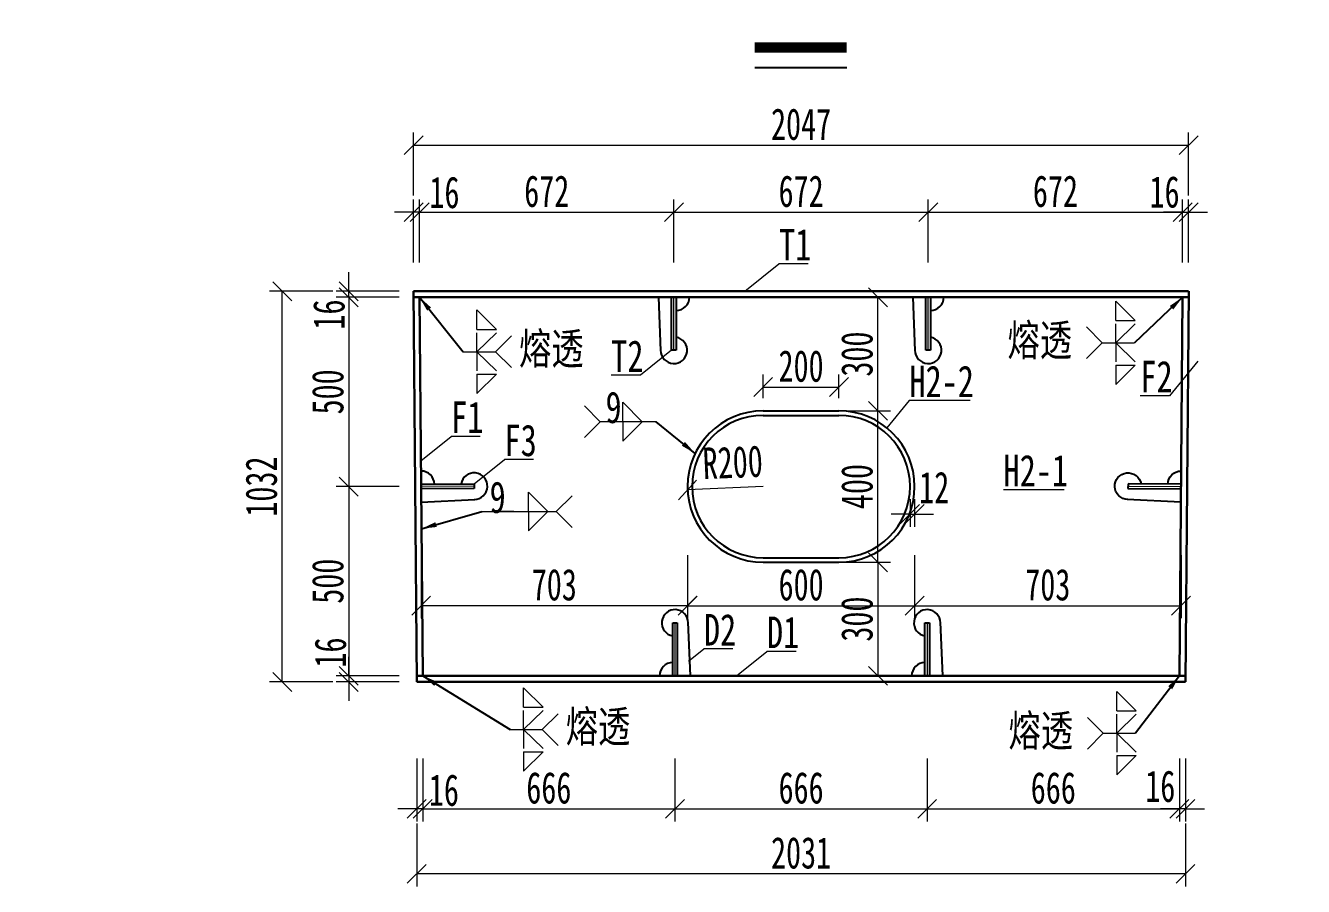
# Model space of a CAD drawing. Header units: millimetres. Extents: x -358959 to 47, y -122282 to 697692.
# Drawn here: x -141229 to -137854, y 126396 to 128670 of the extents above; entities that cross this region are included whole.
import ezdxf
from ezdxf.enums import TextEntityAlignment as Align

# ---------------------------------------------------------------- set-up
doc = ezdxf.new("R2010")
doc.units = ezdxf.units.MM
doc.header["$LTSCALE"] = 2
doc.header["$PDMODE"] = 34
doc.layers.get('Defpoints').update_dxf_attribs({"color": 8, "lineweight": 9})
for name, color, linetype, lineweight in [('标注', 4, 'Continuous', 13), ('桥 构造粗实', 1, 'Continuous', 30), ('细实线', 4, 'Continuous', 15), ('钢板粗线', 1, 'Continuous', 25)]:
    doc.layers.add(name, color=color, linetype=linetype, lineweight=lineweight)
doc.styles.add('111', font='仿宋_GB2312.ttf', dxfattribs={"width": 0.7})
doc.styles.add('SMEDI', font='仿宋_GB2312.ttf', dxfattribs={"width": 0.75})
doc.styles.get("Standard").update_dxf_attribs({"font": '仿宋_GB2312.ttf'})
doc.dimstyles.new('200', dxfattribs={"dimscale": 0, "dimtxt": 2.5, "dimasz": 1.5, "dimexe": 1, "dimexo": 1, "dimgap": 0.4, "dimtad": 1, "dimdec": 0, "dimdsep": 46, "dimtxsty": '111', "dimblk": 'OBLIQUE', "dimcen": 0, "dimclrd": 256, "dimclre": 256, "dimclrt": 256, "dimadec": 4, "dimazin": 0, "dimtfac": 1, "dimtdec": 0, "dimtmove": 2, "dimatfit": 3, "dimfxl": 4, "dimfxlon": 1, "dimtolj": 1, "dimlwd": -1, "dimlwe": -1, "dimarcsym": 0})
doc.dimstyles.new('MSteel_1.0_1.0', dxfattribs={"dimtxt": 3, "dimasz": 1.2, "dimexe": 1, "dimexo": 1, "dimgap": 1, "dimtad": 3, "dimtoh": 1, "dimdec": 0, "dimzin": 0, "dimdsep": 46, "dimtxsty": 'Standard', "dimblk": 'ARCHTICK', "dimcen": 0.09, "dimclrd": 3, "dimclre": 3, "dimadec": 4, "dimazin": 0, "dimtfac": 1, "dimtdec": 0, "dimtofl": 0, "dimtmove": 0, "dimatfit": 3, "dimfxl": 1, "dimtolj": 1, "dimtzin": 0, "dimarcsym": 0})

# ---------------------------------------------------------------- blocks, each defined once
blk = doc.blocks.new('12-140 有孔')
at = {"layer": 'Defpoints', "ltscale": 5}
blk.add_line((0, 140), (0, 0), dxfattribs=at)
at = {"layer": '钢板粗线'}
for p, q in [((-6, 0), (-6, 140)), ((-6, 140), (6, 140)), ((6, 140), (6, 0)), ((41, 0), (35, 141.5)), ((-41, 0), (41, 0))]:
    blk.add_line(p, q, dxfattribs=at)
for centre, start, end in [((0, 140), 0, 260.1291), ((-6, 0), 90, 180)]:
    blk.add_arc(centre, 35, start, end, dxfattribs=at)
blk = doc.blocks.new('_Oblique')
at = {"color": 0, "linetype": 'ByBlock', "lineweight": -2}
blk.add_line((-0.5, -0.5), (0.5, 0.5), dxfattribs=at)
blk = doc.blocks.new('*D3770')
at = {"layer": 'Defpoints', "color": 0, "ltscale": 5, "transparency": 16777216}
for p in [(-139280.9, 127452), (-139480.7, 127443)]:
    blk.add_point(p, dxfattribs=at)
at = {"layer": '标注', "ltscale": 5, "transparency": 16777216}
blk.add_line((-139280.9, 127452), (-139480.7, 127443), dxfattribs=at)
at = {"layer": '标注', "ltscale": 5, "transparency": 16777216, "xscale": 49.99999999999995, "yscale": 49.99999999999995, "zscale": 49.99999999999995, "rotation": 182.5726833926505}
blk.add_blockref('_Oblique', (-139480.7, 127443), dxfattribs=at)
at = {"layer": '标注', "ltscale": 5, "transparency": 16777216, "insert": (-139361.4, 127515.8), "char_height": 83.33, "attachment_point": 5, "rotation": 2.5727, "style": '111'}
blk.add_mtext('\\A1;R200', dxfattribs=at)
blk = doc.blocks.new('*D3771')
at = {"layer": 'Defpoints', "color": 0, "ltscale": 5, "transparency": 16777216}
for p in [(-139280.9, 127652), (-138978, 127652), (-139280.9, 127252)]:
    blk.add_point(p, dxfattribs=at)
at = {"layer": '标注', "ltscale": 5, "transparency": 16777216}
for p, q in [((-139111.4, 127652), (-138944.7, 127652)), ((-138978, 127252), (-138978, 127652)), ((-139111.4, 127252), (-138944.7, 127252))]:
    blk.add_line(p, q, dxfattribs=at)
at = {"layer": '标注', "ltscale": 5, "transparency": 16777216, "xscale": 49.99999999999995, "yscale": 49.99999999999995, "zscale": 49.99999999999995}
for p, rotation in [((-138978, 127652), 90), ((-138978, 127252), 270)]:
    blk.add_blockref('_Oblique', p, dxfattribs=dict(at, rotation=rotation))
at = {"layer": '标注', "ltscale": 5, "transparency": 16777216, "insert": (-139033, 127452), "char_height": 83.33, "attachment_point": 5, "rotation": 90, "style": '111'}
blk.add_mtext('\\A1;400', dxfattribs=at)
blk = doc.blocks.new('*D3772')
at = {"layer": 'Defpoints', "color": 0, "ltscale": 5, "transparency": 16777216}
for p in [(-138880.9, 127452), (-139480.7, 127443), (-138880.9, 127137.3)]:
    blk.add_point(p, dxfattribs=at)
at = {"layer": '标注', "ltscale": 5, "transparency": 16777216}
for p, q in [((-139480.7, 127270.7), (-139480.7, 127104)), ((-138880.9, 127270.7), (-138880.9, 127104)), ((-139480.7, 127137.3), (-138880.9, 127137.3))]:
    blk.add_line(p, q, dxfattribs=at)
at = {"layer": '标注', "ltscale": 5, "transparency": 16777216, "xscale": 49.99999999999995, "yscale": 49.99999999999995, "zscale": 49.99999999999995, "rotation": 180}
blk.add_blockref('_Oblique', (-139480.7, 127137.3), dxfattribs=at)
at = {"layer": '标注', "ltscale": 5, "transparency": 16777216, "xscale": 49.99999999999995, "yscale": 49.99999999999995, "zscale": 49.99999999999995}
blk.add_blockref('_Oblique', (-138880.9, 127137.3), dxfattribs=at)
at = {"layer": '标注', "ltscale": 5, "transparency": 16777216, "insert": (-139180.8, 127192.3), "char_height": 83.33, "attachment_point": 5, "style": '111'}
blk.add_mtext('\\A1;600', dxfattribs=at)
blk = doc.blocks.new('*D3637')
at = {"layer": 'Defpoints', "color": 0, "ltscale": 5, "transparency": 16777216}
for p in [(-139080.9, 127714.9), (-139280.9, 127652), (-139080.9, 127652)]:
    blk.add_point(p, dxfattribs=at)
at = {"layer": '标注', "ltscale": 5, "transparency": 16777216}
for p, q in [((-139280.9, 127685.3), (-139280.9, 127748.2)), ((-139080.9, 127685.3), (-139080.9, 127748.2)), ((-139280.9, 127714.9), (-139080.9, 127714.9))]:
    blk.add_line(p, q, dxfattribs=at)
at = {"layer": '标注', "ltscale": 5, "transparency": 16777216, "xscale": 49.99999999999995, "yscale": 49.99999999999995, "zscale": 49.99999999999995, "rotation": 180}
blk.add_blockref('_Oblique', (-139280.9, 127714.9), dxfattribs=at)
at = {"layer": '标注', "ltscale": 5, "transparency": 16777216, "xscale": 49.99999999999995, "yscale": 49.99999999999995, "zscale": 49.99999999999995}
blk.add_blockref('_Oblique', (-139080.9, 127714.9), dxfattribs=at)
at = {"layer": '标注', "ltscale": 5, "transparency": 16777216, "insert": (-139180.9, 127769.9), "char_height": 83.33, "attachment_point": 5, "style": '111'}
blk.add_mtext('\\A1;200', dxfattribs=at)
blk = doc.blocks.new('*D3773')
at = {"layer": 'Defpoints', "color": 0, "ltscale": 5, "transparency": 16777216}
for p in [(-138892.9, 127452), (-138880.9, 127452), (-138880.9, 127379.2)]:
    blk.add_point(p, dxfattribs=at)
at = {"layer": '标注', "ltscale": 5, "transparency": 16777216}
for p, q in [((-138892.9, 127418.6), (-138892.9, 127345.9)), ((-138880.9, 127418.6), (-138880.9, 127345.9)), ((-138892.9, 127379.2), (-138942.9, 127379.2)), ((-138892.9, 127379.2), (-138880.9, 127379.2)), ((-138880.9, 127379.2), (-138830.9, 127379.2))]:
    blk.add_line(p, q, dxfattribs=at)
at = {"layer": '标注', "ltscale": 5, "transparency": 16777216, "xscale": 49.99999999999995, "yscale": 49.99999999999995, "zscale": 49.99999999999995}
blk.add_blockref('_Oblique', (-138892.9, 127379.2), dxfattribs=at)
at = {"layer": '标注', "ltscale": 5, "transparency": 16777216, "xscale": 49.99999999999995, "yscale": 49.99999999999995, "zscale": 49.99999999999995, "rotation": 180}
blk.add_blockref('_Oblique', (-138880.9, 127379.2), dxfattribs=at)
at = {"layer": '标注', "ltscale": 5, "transparency": 16777216, "insert": (-138829.2, 127449.8), "char_height": 83.33, "attachment_point": 5, "style": '111'}
blk.add_mtext('\\A1;12', dxfattribs=at)
blk = doc.blocks.new('_ArchTick')
at = {"color": 0, "linetype": 'ByBlock', "const_width": 0.15}
blk.add_lwpolyline([(-0.5, -0.5), (0.5, 0.5)], dxfattribs=at)
blk = doc.blocks.new('*D3638')
at = {"layer": 'Defpoints', "color": 0, "ltscale": 5, "transparency": 16777216}
for p in [(-139280.9, 127252), (-139280.9, 126952), (-138978, 126952)]:
    blk.add_point(p, dxfattribs=at)
at = {"layer": '标注', "ltscale": 5, "transparency": 16777216}
for p, q in [((-139111.4, 127252), (-138944.7, 127252)), ((-138978, 127252), (-138978, 126952)), ((-139111.4, 126952), (-138944.7, 126952))]:
    blk.add_line(p, q, dxfattribs=at)
at = {"layer": '标注', "ltscale": 5, "transparency": 16777216, "xscale": 49.99999999999995, "yscale": 49.99999999999995, "zscale": 49.99999999999995}
for p, rotation in [((-138978, 127252), 90), ((-138978, 126952), 270)]:
    blk.add_blockref('_Oblique', p, dxfattribs=dict(at, rotation=rotation))
at = {"layer": '标注', "ltscale": 5, "transparency": 16777216, "insert": (-139033, 127102), "char_height": 83.33, "attachment_point": 5, "rotation": 90, "style": '111'}
blk.add_mtext('\\A1;300', dxfattribs=at)
blk = doc.blocks.new('*D3639')
at = {"layer": 'Defpoints', "color": 0, "ltscale": 5, "transparency": 16777216}
for p in [(-139180.9, 127952), (-138978, 127952), (-139248.7, 127652)]:
    blk.add_point(p, dxfattribs=at)
at = {"layer": '标注', "ltscale": 5, "transparency": 16777216}
for p, q in [((-139111.4, 127952), (-138944.7, 127952)), ((-138978, 127652), (-138978, 127952)), ((-139111.4, 127652), (-138944.7, 127652))]:
    blk.add_line(p, q, dxfattribs=at)
at = {"layer": '标注', "ltscale": 5, "transparency": 16777216, "xscale": 50.00000000000042, "yscale": 50.00000000000042, "zscale": 50.00000000000042}
for p, rotation in [((-138978, 127952), 90), ((-138978, 127652), 270)]:
    blk.add_blockref('_Oblique', p, dxfattribs=dict(at, rotation=rotation))
at = {"layer": '标注', "ltscale": 5, "transparency": 16777216, "insert": (-139033, 127802), "char_height": 83.33, "attachment_point": 5, "rotation": 90, "style": '111'}
blk.add_mtext('\\A1;300', dxfattribs=at)
blk = doc.blocks.new('*D3640')
at = {"layer": 'Defpoints', "color": 0, "ltscale": 5, "transparency": 16777216}
for p in [(-138880.9, 127452), (-138177.4, 127452), (-138177.4, 127137.3)]:
    blk.add_point(p, dxfattribs=at)
at = {"layer": '标注', "ltscale": 5, "transparency": 16777216}
for p, q in [((-138880.9, 127270.7), (-138880.9, 127104)), ((-138177.4, 127270.7), (-138177.4, 127104)), ((-138880.9, 127137.3), (-138177.4, 127137.3))]:
    blk.add_line(p, q, dxfattribs=at)
at = {"layer": '标注', "ltscale": 5, "transparency": 16777216, "xscale": 50.00000000000042, "yscale": 50.00000000000042, "zscale": 50.00000000000042, "rotation": 180}
blk.add_blockref('_Oblique', (-138880.9, 127137.3), dxfattribs=at)
at = {"layer": '标注', "ltscale": 5, "transparency": 16777216, "xscale": 50.00000000000042, "yscale": 50.00000000000042, "zscale": 50.00000000000042}
blk.add_blockref('_Oblique', (-138177.4, 127137.3), dxfattribs=at)
at = {"layer": '标注', "ltscale": 5, "transparency": 16777216, "insert": (-138529.2, 127192.3), "char_height": 83.33, "attachment_point": 5, "style": '111'}
blk.add_mtext('\\A1;703', dxfattribs=at)
blk = doc.blocks.new('12-140 无孔')
at = {"layer": 'Defpoints', "ltscale": 5}
blk.add_line((0, 140), (0, 0), dxfattribs=at)
at = {"layer": '钢板粗线'}
for p, q in [((-6, 0), (-6, 140)), ((-6, 140), (6, 140)), ((6, 140), (6, 0))]:
    blk.add_line(p, q, dxfattribs=at)
blk = doc.blocks.new('*D3641')
at = {"layer": 'Defpoints', "color": 0, "ltscale": 5, "transparency": 16777216}
for p in [(-140184.3, 127452), (-139480.9, 127452), (-140184.3, 127137.3)]:
    blk.add_point(p, dxfattribs=at)
at = {"layer": '标注', "ltscale": 5, "transparency": 16777216}
for p, q in [((-140184.3, 127270.7), (-140184.3, 127104)), ((-139480.9, 127270.7), (-139480.9, 127104)), ((-139480.9, 127137.3), (-140184.3, 127137.3))]:
    blk.add_line(p, q, dxfattribs=at)
at = {"layer": '标注', "ltscale": 5, "transparency": 16777216, "xscale": 50.00000000000042, "yscale": 50.00000000000042, "zscale": 50.00000000000042, "rotation": 180}
blk.add_blockref('_Oblique', (-140184.3, 127137.3), dxfattribs=at)
at = {"layer": '标注', "ltscale": 5, "transparency": 16777216, "xscale": 50.00000000000042, "yscale": 50.00000000000042, "zscale": 50.00000000000042}
blk.add_blockref('_Oblique', (-139480.9, 127137.3), dxfattribs=at)
at = {"layer": '标注', "ltscale": 5, "transparency": 16777216, "insert": (-139832.6, 127192.3), "char_height": 83.33, "attachment_point": 5, "style": '111'}
blk.add_mtext('\\A1;703', dxfattribs=at)
blk = doc.blocks.new('*D3788')
at = {"layer": 'Defpoints', "color": 0, "ltscale": 5, "transparency": 16777216}
for p in [(46.6, 128644.7), (-143672.1, 126952), (-174.2, 126952)]:
    blk.add_point(p, dxfattribs=at)
at = {"layer": '标注', "ltscale": 5, "transparency": 16777216}
for p, q in [((-40.9, 128644.7), (-207.6, 128644.7)), ((-174.2, 128644.7), (-174.2, 126952)), ((-307.6, 126952), (-140.9, 126952))]:
    blk.add_line(p, q, dxfattribs=at)
at = {"layer": '标注', "ltscale": 5, "transparency": 16777216, "xscale": 50.00000000000006, "yscale": 50.00000000000006, "zscale": 50.00000000000006}
for p, rotation in [((-174.2, 128644.7), 90), ((-174.2, 126952), 270)]:
    blk.add_blockref('_Oblique', p, dxfattribs=dict(at, rotation=rotation))
at = {"layer": '标注', "ltscale": 5, "transparency": 16777216, "insert": (-229.2, 127798.4), "char_height": 83.33, "attachment_point": 5, "rotation": 90, "style": '111'}
blk.add_mtext('\\A1;1693', dxfattribs=at)
blk = doc.blocks.new('*D3789')
at = {"layer": 'Defpoints', "color": 0, "ltscale": 5, "transparency": 16777216}
for p in [(-140204.4, 128176.8), (-140204.4, 127952), (-140188.4, 127952)]:
    blk.add_point(p, dxfattribs=at)
at = {"layer": '标注', "ltscale": 5, "transparency": 16777216}
for p, q in [((-140204.4, 128043.5), (-140204.4, 128210.1)), ((-140188.4, 128043.5), (-140188.4, 128210.1)), ((-140204.4, 128176.8), (-140254.4, 128176.8)), ((-140188.4, 128176.8), (-140204.4, 128176.8)), ((-140188.4, 128176.8), (-140138.4, 128176.8))]:
    blk.add_line(p, q, dxfattribs=at)
at = {"layer": '标注', "ltscale": 5, "transparency": 16777216, "xscale": 50.00000000000006, "yscale": 50.00000000000006, "zscale": 50.00000000000006}
blk.add_blockref('_Oblique', (-140204.4, 128176.8), dxfattribs=at)
at = {"layer": '标注', "ltscale": 5, "transparency": 16777216, "xscale": 50.00000000000006, "yscale": 50.00000000000006, "zscale": 50.00000000000006, "rotation": 180}
blk.add_blockref('_Oblique', (-140188.4, 128176.8), dxfattribs=at)
at = {"layer": '标注', "ltscale": 5, "transparency": 16777216, "insert": (-140122.8, 128228.6), "char_height": 83.33, "attachment_point": 5, "style": '111'}
blk.add_mtext('\\A1;16', dxfattribs=at)
blk = doc.blocks.new('*D3790')
at = {"layer": 'Defpoints', "color": 0, "ltscale": 5, "transparency": 16777216}
for p in [(-139516.7, 128176.8), (-140188.4, 127952), (-139516.7, 127952)]:
    blk.add_point(p, dxfattribs=at)
at = {"layer": '标注', "ltscale": 5, "transparency": 16777216}
for p, q in [((-140188.4, 128043.5), (-140188.4, 128210.1)), ((-139516.7, 128043.5), (-139516.7, 128210.1)), ((-140188.4, 128176.8), (-139516.7, 128176.8))]:
    blk.add_line(p, q, dxfattribs=at)
at = {"layer": '标注', "ltscale": 5, "transparency": 16777216, "xscale": 50.00000000000006, "yscale": 50.00000000000006, "zscale": 50.00000000000006, "rotation": 180}
blk.add_blockref('_Oblique', (-140188.4, 128176.8), dxfattribs=at)
at = {"layer": '标注', "ltscale": 5, "transparency": 16777216, "xscale": 50.00000000000006, "yscale": 50.00000000000006, "zscale": 50.00000000000006}
blk.add_blockref('_Oblique', (-139516.7, 128176.8), dxfattribs=at)
at = {"layer": '标注', "ltscale": 5, "transparency": 16777216, "insert": (-139852.6, 128231.8), "char_height": 83.33, "attachment_point": 5, "style": '111'}
blk.add_mtext('\\A1;672', dxfattribs=at)
blk = doc.blocks.new('*D3791')
at = {"layer": 'Defpoints', "color": 0, "ltscale": 5, "transparency": 16777216}
for p in [(-138845, 128176.8), (-139516.7, 127952), (-138845, 127952)]:
    blk.add_point(p, dxfattribs=at)
at = {"layer": '标注', "ltscale": 5, "transparency": 16777216}
for p, q in [((-139516.7, 128043.5), (-139516.7, 128210.1)), ((-138845, 128043.5), (-138845, 128210.1)), ((-139516.7, 128176.8), (-138845, 128176.8))]:
    blk.add_line(p, q, dxfattribs=at)
at = {"layer": '标注', "ltscale": 5, "transparency": 16777216, "xscale": 50.00000000000006, "yscale": 50.00000000000006, "zscale": 50.00000000000006, "rotation": 180}
blk.add_blockref('_Oblique', (-139516.7, 128176.8), dxfattribs=at)
at = {"layer": '标注', "ltscale": 5, "transparency": 16777216, "xscale": 50.00000000000006, "yscale": 50.00000000000006, "zscale": 50.00000000000006}
blk.add_blockref('_Oblique', (-138845, 128176.8), dxfattribs=at)
at = {"layer": '标注', "ltscale": 5, "transparency": 16777216, "insert": (-139180.8, 128231.8), "char_height": 83.33, "attachment_point": 5, "style": '111'}
blk.add_mtext('\\A1;672', dxfattribs=at)
blk = doc.blocks.new('*D3792')
at = {"layer": 'Defpoints', "color": 0, "ltscale": 5, "transparency": 16777216}
for p in [(-138173.3, 128176.8), (-138845, 127952), (-138173.3, 127952)]:
    blk.add_point(p, dxfattribs=at)
at = {"layer": '标注', "ltscale": 5, "transparency": 16777216}
for p, q in [((-138845, 128043.5), (-138845, 128210.1)), ((-138173.3, 128043.5), (-138173.3, 128210.1)), ((-138845, 128176.8), (-138173.3, 128176.8))]:
    blk.add_line(p, q, dxfattribs=at)
at = {"layer": '标注', "ltscale": 5, "transparency": 16777216, "xscale": 50.00000000000006, "yscale": 50.00000000000006, "zscale": 50.00000000000006, "rotation": 180}
blk.add_blockref('_Oblique', (-138845, 128176.8), dxfattribs=at)
at = {"layer": '标注', "ltscale": 5, "transparency": 16777216, "xscale": 50.00000000000006, "yscale": 50.00000000000006, "zscale": 50.00000000000006}
blk.add_blockref('_Oblique', (-138173.3, 128176.8), dxfattribs=at)
at = {"layer": '标注', "ltscale": 5, "transparency": 16777216, "insert": (-138509.1, 128231.8), "char_height": 83.33, "attachment_point": 5, "style": '111'}
blk.add_mtext('\\A1;672', dxfattribs=at)
blk = doc.blocks.new('*D3793')
at = {"layer": 'Defpoints', "color": 0, "ltscale": 5, "transparency": 16777216}
for p in [(-138157.3, 128176.8), (-138173.3, 127952), (-138157.3, 127951.8)]:
    blk.add_point(p, dxfattribs=at)
at = {"layer": '标注', "ltscale": 5, "transparency": 16777216}
for p, q in [((-138173.3, 128043.5), (-138173.3, 128210.1)), ((-138157.3, 128043.5), (-138157.3, 128210.1)), ((-138173.3, 128176.8), (-138223.3, 128176.8)), ((-138173.3, 128176.8), (-138157.3, 128176.8)), ((-138157.3, 128176.8), (-138107.3, 128176.8))]:
    blk.add_line(p, q, dxfattribs=at)
at = {"layer": '标注', "ltscale": 5, "transparency": 16777216, "xscale": 50.00000000000006, "yscale": 50.00000000000006, "zscale": 50.00000000000006}
blk.add_blockref('_Oblique', (-138173.3, 128176.8), dxfattribs=at)
at = {"layer": '标注', "ltscale": 5, "transparency": 16777216, "xscale": 50.00000000000006, "yscale": 50.00000000000006, "zscale": 50.00000000000006, "rotation": 180}
blk.add_blockref('_Oblique', (-138157.3, 128176.8), dxfattribs=at)
at = {"layer": '标注', "ltscale": 5, "transparency": 16777216, "insert": (-138220.8, 128229.9), "char_height": 83.33, "attachment_point": 5, "style": '111'}
blk.add_mtext('\\A1;16', dxfattribs=at)
blk = doc.blocks.new('*D3794')
at = {"layer": 'Defpoints', "color": 0, "ltscale": 5, "transparency": 16777216}
for p in [(-138157.3, 128353.8), (-140204.4, 127952), (-138157.3, 127952)]:
    blk.add_point(p, dxfattribs=at)
at = {"layer": '标注', "ltscale": 5, "transparency": 16777216}
for p, q in [((-140204.4, 128220.4), (-140204.4, 128387.1)), ((-138157.3, 128220.4), (-138157.3, 128387.1)), ((-140204.4, 128353.8), (-138157.3, 128353.8))]:
    blk.add_line(p, q, dxfattribs=at)
at = {"layer": '标注', "ltscale": 5, "transparency": 16777216, "xscale": 50.00000000000006, "yscale": 50.00000000000006, "zscale": 50.00000000000006, "rotation": 180}
blk.add_blockref('_Oblique', (-140204.4, 128353.8), dxfattribs=at)
at = {"layer": '标注', "ltscale": 5, "transparency": 16777216, "xscale": 50.00000000000006, "yscale": 50.00000000000006, "zscale": 50.00000000000006}
blk.add_blockref('_Oblique', (-138157.3, 128353.8), dxfattribs=at)
at = {"layer": '标注', "ltscale": 5, "transparency": 16777216, "insert": (-139180.8, 128408.8), "char_height": 83.33, "attachment_point": 5, "style": '111'}
blk.add_mtext('\\A1;2047', dxfattribs=at)
blk = doc.blocks.new('*D3795')
at = {"layer": 'Defpoints', "color": 0, "ltscale": 5, "transparency": 16777216}
for p in [(-140375.7, 127968), (-140188.4, 127968), (-140188.4, 127952)]:
    blk.add_point(p, dxfattribs=at)
at = {"layer": '标注', "ltscale": 5, "transparency": 16777216}
for p, q in [((-140375.7, 127968), (-140375.7, 128018)), ((-140242.4, 127968), (-140409.1, 127968)), ((-140242.4, 127952), (-140409.1, 127952)), ((-140375.7, 127952), (-140375.7, 127968)), ((-140375.7, 127952), (-140375.7, 127902))]:
    blk.add_line(p, q, dxfattribs=at)
at = {"layer": '标注', "ltscale": 5, "transparency": 16777216, "xscale": 50.00000000000006, "yscale": 50.00000000000006, "zscale": 50.00000000000006}
for p, rotation in [((-140375.7, 127968), 270), ((-140375.7, 127952), 90)]:
    blk.add_blockref('_Oblique', p, dxfattribs=dict(at, rotation=rotation))
at = {"layer": '标注', "ltscale": 5, "transparency": 16777216, "insert": (-140427.6, 127906.4), "char_height": 83.33, "attachment_point": 5, "rotation": 90, "style": '111'}
blk.add_mtext('\\A1;16', dxfattribs=at)
blk = doc.blocks.new('*D3796')
at = {"layer": 'Defpoints', "color": 0, "ltscale": 5, "transparency": 16777216}
for p in [(-140188.4, 127952), (-140375.7, 127452), (-140184.3, 127452)]:
    blk.add_point(p, dxfattribs=at)
at = {"layer": '标注', "ltscale": 5, "transparency": 16777216}
for p, q in [((-140242.4, 127952), (-140409.1, 127952)), ((-140375.7, 127952), (-140375.7, 127452)), ((-140242.4, 127452), (-140409.1, 127452))]:
    blk.add_line(p, q, dxfattribs=at)
at = {"layer": '标注', "ltscale": 5, "transparency": 16777216, "xscale": 50.00000000000006, "yscale": 50.00000000000006, "zscale": 50.00000000000006}
for p, rotation in [((-140375.7, 127952), 90), ((-140375.7, 127452), 270)]:
    blk.add_blockref('_Oblique', p, dxfattribs=dict(at, rotation=rotation))
at = {"layer": '标注', "ltscale": 5, "transparency": 16777216, "insert": (-140430.7, 127702), "char_height": 83.33, "attachment_point": 5, "rotation": 90, "style": '111'}
blk.add_mtext('\\A1;500', dxfattribs=at)
blk = doc.blocks.new('*D3797')
at = {"layer": 'Defpoints', "color": 0, "ltscale": 5, "transparency": 16777216}
for p in [(-140184.3, 127452), (-140375.7, 126952), (-140180.1, 126952)]:
    blk.add_point(p, dxfattribs=at)
at = {"layer": '标注', "ltscale": 5, "transparency": 16777216}
for p, q in [((-140242.4, 127452), (-140409.1, 127452)), ((-140375.7, 127452), (-140375.7, 126952)), ((-140242.4, 126952), (-140409.1, 126952))]:
    blk.add_line(p, q, dxfattribs=at)
at = {"layer": '标注', "ltscale": 5, "transparency": 16777216, "xscale": 50.00000000000006, "yscale": 50.00000000000006, "zscale": 50.00000000000006}
for p, rotation in [((-140375.7, 127452), 90), ((-140375.7, 126952), 270)]:
    blk.add_blockref('_Oblique', p, dxfattribs=dict(at, rotation=rotation))
at = {"layer": '标注', "ltscale": 5, "transparency": 16777216, "insert": (-140430.7, 127202), "char_height": 83.33, "attachment_point": 5, "rotation": 90, "style": '111'}
blk.add_mtext('\\A1;500', dxfattribs=at)
blk = doc.blocks.new('*D3798')
at = {"layer": 'Defpoints', "color": 0, "ltscale": 5, "transparency": 16777216}
for p in [(-140180.1, 126952), (-140375.7, 126936), (-140180.1, 126936)]:
    blk.add_point(p, dxfattribs=at)
at = {"layer": '标注', "ltscale": 5, "transparency": 16777216}
for p, q in [((-140375.7, 126952), (-140375.7, 127002)), ((-140242.4, 126952), (-140409.1, 126952)), ((-140375.7, 126952), (-140375.7, 126936)), ((-140242.4, 126936), (-140409.1, 126936)), ((-140375.7, 126936), (-140375.7, 126886))]:
    blk.add_line(p, q, dxfattribs=at)
at = {"layer": '标注', "ltscale": 5, "transparency": 16777216, "xscale": 50.00000000000006, "yscale": 50.00000000000006, "zscale": 50.00000000000006}
for p, rotation in [((-140375.7, 126952), 270), ((-140375.7, 126936), 90)]:
    blk.add_blockref('_Oblique', p, dxfattribs=dict(at, rotation=rotation))
at = {"layer": '标注', "ltscale": 5, "transparency": 16777216, "insert": (-140423.8, 127013.6), "char_height": 83.33, "attachment_point": 5, "rotation": 90, "style": '111'}
blk.add_mtext('\\A1;16', dxfattribs=at)
blk = doc.blocks.new('*D3799')
at = {"layer": 'Defpoints', "color": 0, "ltscale": 5, "transparency": 16777216}
for p in [(-140551.2, 127968), (-140204.6, 127968), (-140196, 126936)]:
    blk.add_point(p, dxfattribs=at)
at = {"layer": '标注', "ltscale": 5, "transparency": 16777216}
for p, q in [((-140417.9, 127968), (-140584.6, 127968)), ((-140551.2, 126936), (-140551.2, 127968)), ((-140417.9, 126936), (-140584.6, 126936))]:
    blk.add_line(p, q, dxfattribs=at)
at = {"layer": '标注', "ltscale": 5, "transparency": 16777216, "xscale": 50.00000000000006, "yscale": 50.00000000000006, "zscale": 50.00000000000006}
for p, rotation in [((-140551.2, 127968), 90), ((-140551.2, 126936), 270)]:
    blk.add_blockref('_Oblique', p, dxfattribs=dict(at, rotation=rotation))
at = {"layer": '标注', "ltscale": 5, "transparency": 16777216, "insert": (-140606.2, 127452), "char_height": 83.33, "attachment_point": 5, "rotation": 90, "style": '111'}
blk.add_mtext('\\A1;1032', dxfattribs=at)
blk = doc.blocks.new('*D3661')
at = {"layer": 'Defpoints', "color": 0, "ltscale": 5, "transparency": 16777216}
for p in [(-140196.1, 126897.3), (-140180.1, 126897.3), (-140196.1, 126600.8)]:
    blk.add_point(p, dxfattribs=at)
at = {"layer": '标注', "ltscale": 5, "transparency": 16777216}
for p, q in [((-140196.1, 126734.1), (-140196.1, 126567.5)), ((-140180.1, 126734.1), (-140180.1, 126567.5)), ((-140196.1, 126600.8), (-140246.1, 126600.8)), ((-140180.1, 126600.8), (-140196.1, 126600.8)), ((-140180.1, 126600.8), (-140130.1, 126600.8))]:
    blk.add_line(p, q, dxfattribs=at)
at = {"layer": '标注', "ltscale": 5, "transparency": 16777216, "xscale": 50.00000000000006, "yscale": 50.00000000000006, "zscale": 50.00000000000006}
blk.add_blockref('_Oblique', (-140196.1, 126600.8), dxfattribs=at)
at = {"layer": '标注', "ltscale": 5, "transparency": 16777216, "xscale": 50.00000000000006, "yscale": 50.00000000000006, "zscale": 50.00000000000006, "rotation": 180}
blk.add_blockref('_Oblique', (-140180.1, 126600.8), dxfattribs=at)
at = {"layer": '标注', "ltscale": 5, "transparency": 16777216, "insert": (-140124.2, 126649.7), "char_height": 83.33, "attachment_point": 5, "style": '111'}
blk.add_mtext('\\A1;16', dxfattribs=at)
blk = doc.blocks.new('*D3662')
at = {"layer": 'Defpoints', "color": 0, "ltscale": 5, "transparency": 16777216}
for p in [(-140180.1, 126897.3), (-139513.9, 126897.3), (-139513.9, 126600.8)]:
    blk.add_point(p, dxfattribs=at)
at = {"layer": '标注', "ltscale": 5, "transparency": 16777216}
for p, q in [((-140180.1, 126734.1), (-140180.1, 126567.5)), ((-139513.9, 126734.1), (-139513.9, 126567.5)), ((-140180.1, 126600.8), (-139513.9, 126600.8))]:
    blk.add_line(p, q, dxfattribs=at)
at = {"layer": '标注', "ltscale": 5, "transparency": 16777216, "xscale": 50.00000000000006, "yscale": 50.00000000000006, "zscale": 50.00000000000006, "rotation": 180}
blk.add_blockref('_Oblique', (-140180.1, 126600.8), dxfattribs=at)
at = {"layer": '标注', "ltscale": 5, "transparency": 16777216, "xscale": 50.00000000000006, "yscale": 50.00000000000006, "zscale": 50.00000000000006}
blk.add_blockref('_Oblique', (-139513.9, 126600.8), dxfattribs=at)
at = {"layer": '标注', "ltscale": 5, "transparency": 16777216, "insert": (-139847, 126655.8), "char_height": 83.33, "attachment_point": 5, "style": '111'}
blk.add_mtext('\\A1;666', dxfattribs=at)
blk = doc.blocks.new('*D3800')
at = {"layer": 'Defpoints', "color": 0, "ltscale": 5, "transparency": 16777216}
for p in [(-139513.9, 126952), (-138847.8, 126952), (-138847.8, 126600.8)]:
    blk.add_point(p, dxfattribs=at)
at = {"layer": '标注', "ltscale": 5, "transparency": 16777216}
for p, q in [((-139513.9, 126734.1), (-139513.9, 126567.5)), ((-138847.8, 126734.1), (-138847.8, 126567.5)), ((-139513.9, 126600.8), (-138847.8, 126600.8))]:
    blk.add_line(p, q, dxfattribs=at)
at = {"layer": '标注', "ltscale": 5, "transparency": 16777216, "xscale": 50.00000000000006, "yscale": 50.00000000000006, "zscale": 50.00000000000006, "rotation": 180}
blk.add_blockref('_Oblique', (-139513.9, 126600.8), dxfattribs=at)
at = {"layer": '标注', "ltscale": 5, "transparency": 16777216, "xscale": 50.00000000000006, "yscale": 50.00000000000006, "zscale": 50.00000000000006}
blk.add_blockref('_Oblique', (-138847.8, 126600.8), dxfattribs=at)
at = {"layer": '标注', "ltscale": 5, "transparency": 16777216, "insert": (-139180.8, 126655.8), "char_height": 83.33, "attachment_point": 5, "style": '111'}
blk.add_mtext('\\A1;666', dxfattribs=at)
blk = doc.blocks.new('*D3801')
at = {"layer": 'Defpoints', "color": 0, "ltscale": 5, "transparency": 16777216}
for p in [(-138847.8, 126952), (-138181.6, 126952.3), (-138181.6, 126600.8)]:
    blk.add_point(p, dxfattribs=at)
at = {"layer": '标注', "ltscale": 5, "transparency": 16777216}
for p, q in [((-138847.8, 126734.1), (-138847.8, 126567.5)), ((-138181.6, 126734.1), (-138181.6, 126567.5)), ((-138847.8, 126600.8), (-138181.6, 126600.8))]:
    blk.add_line(p, q, dxfattribs=at)
at = {"layer": '标注', "ltscale": 5, "transparency": 16777216, "xscale": 50.00000000000006, "yscale": 50.00000000000006, "zscale": 50.00000000000006, "rotation": 180}
blk.add_blockref('_Oblique', (-138847.8, 126600.8), dxfattribs=at)
at = {"layer": '标注', "ltscale": 5, "transparency": 16777216, "xscale": 50.00000000000006, "yscale": 50.00000000000006, "zscale": 50.00000000000006}
blk.add_blockref('_Oblique', (-138181.6, 126600.8), dxfattribs=at)
at = {"layer": '标注', "ltscale": 5, "transparency": 16777216, "insert": (-138514.7, 126655.8), "char_height": 83.33, "attachment_point": 5, "style": '111'}
blk.add_mtext('\\A1;666', dxfattribs=at)
blk = doc.blocks.new('*D3802')
at = {"layer": 'Defpoints', "color": 0, "ltscale": 5, "transparency": 16777216}
for p in [(-138181.6, 126952.3), (-138165.6, 126952), (-138181.6, 126600.8)]:
    blk.add_point(p, dxfattribs=at)
at = {"layer": '标注', "ltscale": 5, "transparency": 16777216}
for p, q in [((-138181.6, 126734.1), (-138181.6, 126567.5)), ((-138165.6, 126734.1), (-138165.6, 126567.5)), ((-138181.6, 126600.8), (-138231.6, 126600.8)), ((-138165.6, 126600.8), (-138181.6, 126600.8)), ((-138165.6, 126600.8), (-138115.6, 126600.8))]:
    blk.add_line(p, q, dxfattribs=at)
at = {"layer": '标注', "ltscale": 5, "transparency": 16777216, "xscale": 50.00000000000006, "yscale": 50.00000000000006, "zscale": 50.00000000000006}
blk.add_blockref('_Oblique', (-138181.6, 126600.8), dxfattribs=at)
at = {"layer": '标注', "ltscale": 5, "transparency": 16777216, "xscale": 50.00000000000006, "yscale": 50.00000000000006, "zscale": 50.00000000000006, "rotation": 180}
blk.add_blockref('_Oblique', (-138165.6, 126600.8), dxfattribs=at)
at = {"layer": '标注', "ltscale": 5, "transparency": 16777216, "insert": (-138232.1, 126660), "char_height": 83.33, "attachment_point": 5, "style": '111'}
blk.add_mtext('\\A1;16', dxfattribs=at)
blk = doc.blocks.new('*D3803')
at = {"layer": 'Defpoints', "color": 0, "ltscale": 5, "transparency": 16777216}
for p in [(-140196.1, 126952), (-138165.6, 126952), (-140196.1, 126429.1)]:
    blk.add_point(p, dxfattribs=at)
at = {"layer": '标注', "ltscale": 5, "transparency": 16777216}
for p, q in [((-140196.1, 126562.4), (-140196.1, 126395.7)), ((-138165.6, 126562.4), (-138165.6, 126395.7)), ((-138165.6, 126429.1), (-140196.1, 126429.1))]:
    blk.add_line(p, q, dxfattribs=at)
at = {"layer": '标注', "ltscale": 5, "transparency": 16777216, "xscale": 50.00000000000006, "yscale": 50.00000000000006, "zscale": 50.00000000000006, "rotation": 180}
blk.add_blockref('_Oblique', (-140196.1, 126429.1), dxfattribs=at)
at = {"layer": '标注', "ltscale": 5, "transparency": 16777216, "xscale": 50.00000000000006, "yscale": 50.00000000000006, "zscale": 50.00000000000006}
blk.add_blockref('_Oblique', (-138165.6, 126429.1), dxfattribs=at)
at = {"layer": '标注', "ltscale": 5, "transparency": 16777216, "insert": (-139180.8, 126484.1), "char_height": 83.33, "attachment_point": 5, "style": '111'}
blk.add_mtext('\\A1;2031', dxfattribs=at)

msp = doc.modelspace()

# ---------------------------------------------------------------- linework, layer by layer
at = {"color": 4}
msp.add_line((-139303.1, 128558.6), (-139060.4, 128558.6), dxfattribs=at)
at = {"color": 6, "const_width": 26.7}
msp.add_lwpolyline([(-139303.1, 128611.9), (-139060.4, 128611.9)], dxfattribs=at)
at = {"layer": '标注', "ltscale": 5}
msp.add_line((-138895.1, 127679.3), (-138954.3, 127606.8), dxfattribs=at)
at = {"layer": '桥 构造粗实'}
for p, q in [((-140204.6, 127968), (-140196, 126936)), ((-140204.4, 127968), (-138157.3, 127968)), ((-140204.4, 127952), (-138157.3, 127952)), ((-140188.4, 127952), (-140180.1, 126952)), ((-138181.6, 126952), (-138173.3, 127952)), ((-138165.7, 126936), (-138157.1, 127968)), ((-140196.1, 126952), (-138165.6, 126952)), ((-140196.1, 126936), (-138165.7, 126936))]:
    msp.add_line(p, q, dxfattribs=at)
at = {"layer": '细实线'}
for p, q in [((-139329.1, 127968), (-139239.3, 128040.3)), ((-139162.1, 128040.3), (-139239.3, 128040.3)), ((-140037, 127867.2), (-140037, 127918.5)), ((-139985.7, 127867.2), (-140037, 127918.5)), ((-138349.4, 127890.7), (-138349.4, 127942)), ((-138298.1, 127890.7), (-138349.4, 127942)), ((-138349.4, 127890.7), (-138298.1, 127890.7)), ((-140037, 127867.2), (-139985.7, 127867.2)), ((-140037, 127808.3), (-140037, 127858.5)), ((-140037, 127808.3), (-139985.7, 127858.5)), ((-139987.8, 127808.3), (-139946.1, 127849.9)), ((-138385.2, 127831.8), (-138426.9, 127873.5)), ((-138349.4, 127831.8), (-138349.4, 127882.1)), ((-138349.4, 127831.8), (-138298.1, 127882.1)), ((-138385.2, 127831.8), (-138426.9, 127790.2)), ((-138385.2, 127831.8), (-138300.1, 127831.8)), ((-138349.4, 127831.8), (-138349.4, 127781.6)), ((-138349.4, 127831.8), (-138298.1, 127781.6)), ((-140072.9, 127808.3), (-139987.8, 127808.3)), ((-140037, 127808.3), (-140037, 127758)), ((-140037, 127808.3), (-139985.7, 127758)), ((-139987.8, 127808.3), (-139946.1, 127766.6)), ((-139522.7, 127812), (-139605.4, 127746)), ((-138133.2, 127783.3), (-138207.9, 127691.9)), ((-140037, 127749.3), (-140037, 127698)), ((-140037, 127749.3), (-139985.7, 127749.3)), ((-139985.7, 127749.3), (-140037, 127698)), ((-138349.4, 127772.9), (-138349.4, 127721.6)), ((-138349.4, 127772.9), (-138298.1, 127772.9)), ((-138298.1, 127772.9), (-138349.4, 127721.6)), ((-139605.4, 127746), (-139682.6, 127746)), ((-138207.9, 127691.9), (-138285.1, 127691.9)), ((-139711.3, 127623.4), (-139753, 127665.1)), ((-139651.9, 127623.4), (-139651.9, 127674.8)), ((-139600.6, 127623.4), (-139651.9, 127674.8)), ((-138734.5, 127679.3), (-138895.1, 127679.3)), ((-139711.3, 127623.4), (-139753, 127581.8)), ((-139564, 127623.4), (-139711.3, 127623.4)), ((-139651.9, 127623.4), (-139651.9, 127572.1)), ((-139600.6, 127623.4), (-139651.9, 127572.1)), ((-140185.2, 127520.1), (-140105.3, 127584.5)), ((-140028.1, 127584.5), (-140105.3, 127584.5)), ((-140044.3, 127459.1), (-139964.5, 127523.5)), ((-139887.2, 127523.5), (-139964.5, 127523.5)), ((-139900.7, 127386), (-139900.7, 127437.3)), ((-139849.4, 127386), (-139900.7, 127437.3)), ((-139827.4, 127386), (-139785.7, 127427.6)), ((-138485.9, 127443.6), (-138646.4, 127443.6)), ((-140023.7, 127386), (-139827.4, 127386)), ((-139939.9, 127386), (-139991.2, 127386)), ((-139939.9, 127386), (-139991.2, 127386)), ((-139900.7, 127386), (-139900.7, 127334.7)), ((-139849.4, 127386), (-139900.7, 127334.7)), ((-139827.4, 127386), (-139785.7, 127344.3)), ((-139477.8, 126991), (-139437.9, 127023.1)), ((-139360.7, 127023.1), (-139437.9, 127023.1)), ((-139351.2, 126952), (-139271.3, 127016.3)), ((-139194.1, 127016.3), (-139271.3, 127016.3)), ((-139913.7, 126869), (-139913.7, 126920.3)), ((-139862.4, 126869), (-139913.7, 126920.3)), ((-138346.7, 126859.3), (-138346.7, 126910.6)), ((-138295.4, 126859.3), (-138346.7, 126910.6)), ((-139913.7, 126869), (-139862.4, 126869)), ((-139913.7, 126810.1), (-139913.7, 126860.4)), ((-139913.7, 126810.1), (-139862.4, 126860.4)), ((-139864.5, 126810.1), (-139822.8, 126851.8)), ((-138382.6, 126800.4), (-138424.3, 126842.1)), ((-138346.7, 126859.3), (-138295.4, 126859.3)), ((-138346.7, 126800.4), (-138346.7, 126850.7)), ((-138346.7, 126800.4), (-138295.4, 126850.7)), ((-139949.6, 126810.1), (-139864.5, 126810.1)), ((-139913.7, 126810.1), (-139913.7, 126759.8)), ((-139913.7, 126810.1), (-139862.4, 126759.8)), ((-139864.5, 126810.1), (-139822.8, 126768.4)), ((-138382.6, 126800.4), (-138424.3, 126758.7)), ((-138382.6, 126800.4), (-138297.5, 126800.4)), ((-138346.7, 126800.4), (-138346.7, 126750.1)), ((-138346.7, 126800.4), (-138295.4, 126750.1)), ((-139913.7, 126751.2), (-139913.7, 126699.9)), ((-139913.7, 126751.2), (-139862.4, 126751.2)), ((-139862.4, 126751.2), (-139913.7, 126699.9)), ((-138346.7, 126741.5), (-138346.7, 126690.2)), ((-138346.7, 126741.5), (-138295.4, 126741.5)), ((-138295.4, 126741.5), (-138346.7, 126690.2))]:
    msp.add_line(p, q, dxfattribs=at)
at = {"layer": '钢板粗线'}
for p, q in [((-139280.9, 127652), (-139080.9, 127652)), ((-139280.9, 127640), (-139080.9, 127640)), ((-139280.9, 127264), (-139080.9, 127264)), ((-139280.9, 127252), (-139080.9, 127252))]:
    msp.add_line(p, q, dxfattribs=at)
for centre, radius, start, end in [((-139280.9, 127452), 200, 90, 270), ((-139080.9, 127452), 200, 270, 90), ((-139280.9, 127452), 188, 90, 270), ((-139080.9, 127452), 188, 270, 90)]:
    msp.add_arc(centre, radius, start, end, dxfattribs=at)

# ---------------------------------------------------------------- block references
at = {"layer": '标注', "ltscale": 5}
for p, rotation in [((-139516.7, 127952), 180), ((-138845, 127952), 180), ((-140184.3, 127452), 270.4754982264109)]:
    msp.add_blockref('12-140 有孔', p, dxfattribs=dict(at, rotation=rotation))
at = {"layer": '标注', "ltscale": 5, "xscale": -1}
for name, rotation in [('12-140 有孔', 89.52450177358908), ('12-140 无孔', 89.52450178325174)]:
    msp.add_blockref(name, (-138177.4, 127452), dxfattribs=dict(at, rotation=rotation))
at = {"layer": '标注', "ltscale": 5}
for p in [(-139513.9, 126952), (-138847.8, 126952)]:
    msp.add_blockref('12-140 有孔', p, dxfattribs=at)

# ---------------------------------------------------------------- texts
at = {"layer": '细实线', "style": 'SMEDI', "width": 0.75}
for s, p in [('T1', (-139238.9, 128049.3)), ('T2', (-139682.2, 127755)), ('F2', (-138284.7, 127700.8)), ('H2-2', (-138894.6, 127688.2)), ('F1', (-140104.9, 127593.5)), ('F3', (-139964, 127532.5)), ('H2-1', (-138646, 127452.5)), ('D2', (-139437.4, 127032.1)), ('D1', (-139270.9, 127025.3))]:
    msp.add_text(s, height=83.33, dxfattribs=at).set_placement(p)
for s, height, p in [('熔透', 83.33, (-138635.7, 127838.9)), ('熔透', 83.33, (-139925.7, 127816.5)), ('9', 83.3, (-139697.3, 127661.4)), ('9', 83.3, (-140003.5, 127423.9)), ('熔透', 83.33, (-139802.4, 126818.4)), ('熔透', 83.33, (-138633, 126807.4))]:
    msp.add_text(s, height=height, dxfattribs=at).set_placement(p, align=Align.MIDDLE_LEFT)

# ---------------------------------------------------------------- dimensions: what is measured, and where the dimension line sits
at = {"layer": '标注', "ltscale": 5}
for base, p1, p2, angle, picture, middle in [((-174.2, 126952), (46.6, 128644.7), (-143672.1, 126952), 90, '*D3788', (-229.2, 127798.4)), ((-140551.2, 127968), (-140196, 126936), (-140204.6, 127968), 90, '*D3799', (-140606.2, 127452)), ((-140375.7, 127452), (-140188.4, 127952), (-140184.3, 127452), 90, '*D3796', (-140430.7, 127702)), ((-138978, 127952), (-139248.7, 127652), (-139180.9, 127952), 90, '*D3639', (-139033, 127802)), ((-138978, 127652), (-139280.9, 127252), (-139280.9, 127652), 90, '*D3771', (-139033, 127452)), ((-140375.7, 126952), (-140184.3, 127452), (-140180.1, 126952), 90, '*D3797', (-140430.7, 127202)), ((-140184.3, 127137.3), (-139480.9, 127452), (-140184.3, 127452), 180, '*D3641', (-139832.6, 127192.3)), ((-138978, 126952), (-139280.9, 127252), (-139280.9, 126952), 90, '*D3638', (-139033, 127102))]:
    dim = msp.add_linear_dim(base=base, p1=p1, p2=p2, angle=angle, dimstyle='200', override={"dimscale": 33.333333, "dimarcsym": 1}, dxfattribs=at)
    dim.commit()
    dim.dimension.update_dxf_attribs({"geometry": picture, "text_midpoint": middle})
for base, p1, p2, picture, middle in [((-138157.3, 128353.8), (-140204.4, 127952), (-138157.3, 127952), '*D3794', (-139180.8, 128408.8)), ((-139516.7, 128176.8), (-140188.4, 127952), (-139516.7, 127952), '*D3790', (-139852.6, 128231.8)), ((-138845, 128176.8), (-139516.7, 127952), (-138845, 127952), '*D3791', (-139180.8, 128231.8)), ((-138173.3, 128176.8), (-138845, 127952), (-138173.3, 127952), '*D3792', (-138509.1, 128231.8)), ((-139080.9, 127714.9), (-139280.9, 127652), (-139080.9, 127652), '*D3637', (-139180.9, 127769.9)), ((-138880.9, 127137.3), (-139480.7, 127443), (-138880.9, 127452), '*D3772', (-139180.8, 127192.3)), ((-138177.4181, 127137.3249), (-138880.9127, 127451.9603), (-138177.4181, 127451.9603), '*D3640', (-138529.1654, 127192.3249)), ((-140196.1253, 126429.0535), (-138165.5672, 126951.9603), (-140196.1253, 126951.9603), '*D3803', (-139180.8463, 126484.0535)), ((-138847.8, 126600.8), (-139513.9, 126952), (-138847.8, 126952), '*D3800', (-139180.8, 126655.8)), ((-138181.6, 126600.8), (-138847.8, 126952), (-138181.6, 126952.3), '*D3801', (-138514.7, 126655.8)), ((-139513.9, 126600.8), (-140180.1, 126897.3), (-139513.9, 126897.3), '*D3662', (-139847, 126655.8))]:
    dim = msp.add_linear_dim(base=base, p1=p1, p2=p2, dimstyle='200', override={"dimscale": 33.333333, "dimarcsym": 1}, dxfattribs=at)
    dim.commit()
    dim.dimension.update_dxf_attribs({"geometry": picture, "text_midpoint": middle})
for base, p1, p2, picture, middle in [((-140204.4, 128176.8), (-140188.4, 127952), (-140204.4, 127952), '*D3789', (-140122.8, 128228.6)), ((-138157.3, 128176.8), (-138173.3, 127952), (-138157.3, 127951.8), '*D3793', (-138220.8, 128229.9)), ((-138880.9, 127379.2), (-138892.9, 127452), (-138880.9, 127452), '*D3773', (-138829.2, 127449.8)), ((-138181.6, 126600.8), (-138165.6, 126952), (-138181.6, 126952.3), '*D3802', (-138232.1, 126660)), ((-140196.1, 126600.8), (-140180.1, 126897.3), (-140196.1, 126897.3), '*D3661', (-140124.2, 126649.7))]:
    dim = msp.add_linear_dim(base=base, p1=p1, p2=p2, dimstyle='200', override={"dimscale": 33.333333, "dimarcsym": 1}, dxfattribs=at)
    dim.commit()
    dim.dimension.update_dxf_attribs({"geometry": picture, "text_midpoint": middle, "dimtype": 160})
for base, p1, p2, picture, middle in [((-140375.7, 127968), (-140188.4, 127952), (-140188.4, 127968), '*D3795', (-140427.6, 127906.4)), ((-140375.7, 126936), (-140180.1, 126952), (-140180.1, 126936), '*D3798', (-140423.8, 127013.6))]:
    dim = msp.add_linear_dim(base=base, p1=p1, p2=p2, angle=90, dimstyle='200', override={"dimscale": 33.333333, "dimarcsym": 1}, dxfattribs=at)
    dim.commit()
    dim.dimension.update_dxf_attribs({"geometry": picture, "text_midpoint": middle, "dimtype": 160})
dim = msp.add_radius_dim(center=(-139280.9, 127452), mpoint=(-139480.7, 127443), dimstyle='200', override={"dimscale": 33.333333, "dimarcsym": 1}, dxfattribs=at)
dim.commit()
dim.dimension.update_dxf_attribs({"geometry": '*D3770', "text_midpoint": (-139361.4, 127515.8), "dimtype": 164})

# ---------------------------------------------------------------- leaders
at = {"layer": '细实线'}
for points in [[(-140188.4, 127952), (-140072.9, 127808.3)], [(-138173.3, 127952), (-138300.1, 127831.8)], [(-139460.6, 127539.7), (-139564, 127623.4)], [(-140183.4, 127340.7), (-140023.7, 127386)], [(-140180.1, 126952), (-139949.6, 126810.1)], [(-138181.6, 126952.3), (-138297.5, 126800.4)]]:
    msp.add_leader(points, dimstyle='MSteel_1.0_1.0', override={"dimscale": 33.333333, "dimclrd": 256}, dxfattribs=at)

doc.saveas('drawing.dxf')
